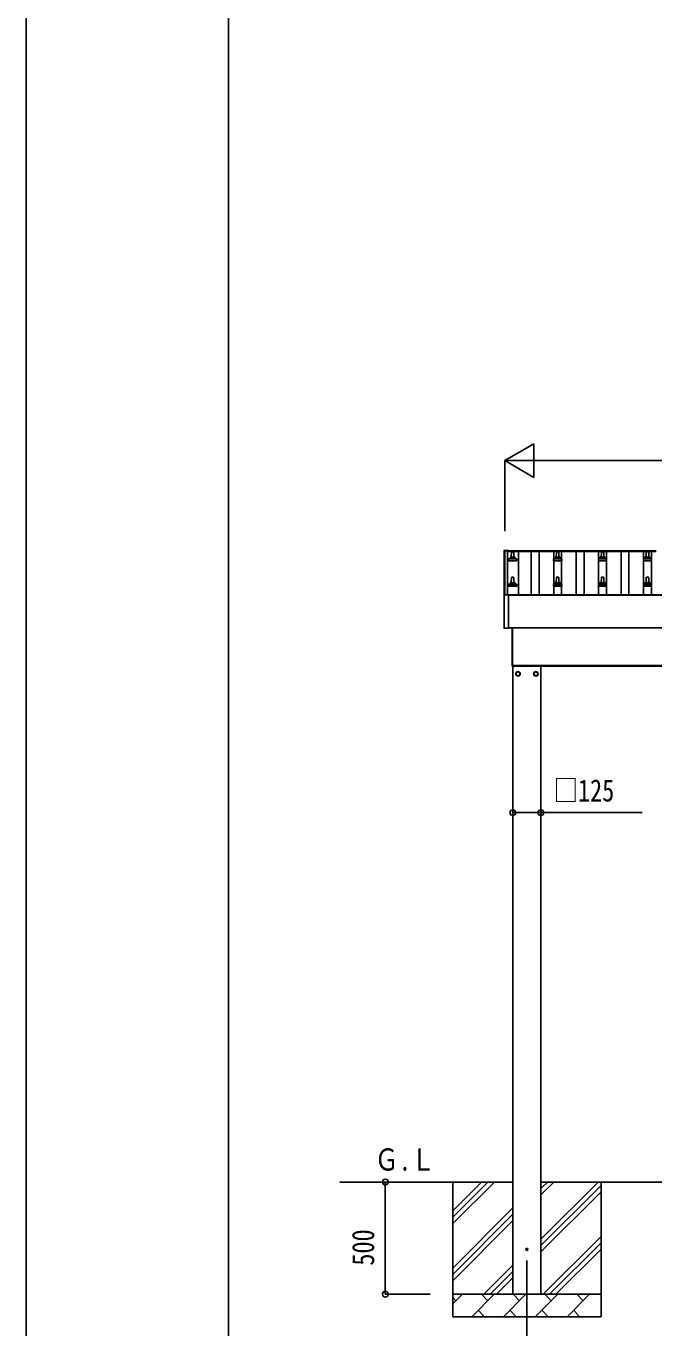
# Model space of a CAD drawing. Units: millimetres, scale not verified. Extents: x -12615 to 12615, y -8910 to 8910.
# Drawn here: x -12615 to -9821, y -5632 to 166 of the extents above; entities that cross this region are included whole.
import ezdxf
from ezdxf.enums import TextEntityAlignment as Align

# ---------------------------------------------------------------- set-up
doc = ezdxf.new("R2010")
doc.units = ezdxf.units.MM
doc.header["$LTSCALE"] = 40
for name, color, linetype in [('0-3_YKK_12', 2, 'Continuous'), ('0-4_YKK_13', 4, 'Continuous'), ('0-5_YKK_A1', 4, 'Continuous'), ('0-6_YKK_D', 6, 'Continuous'), ('0-7_YKK_ZWAK', 7, 'Continuous')]:
    doc.layers.add(name, color=color, linetype=linetype)
doc.styles.add('ＭＳ ゴシック', font='')
doc.styles.get('ＭＳ ゴシック').set_extended_font_data('MS Gothic')

msp = doc.modelspace()

# ---------------------------------------------------------------- linework, layer by layer
at = {"layer": '0-3_YKK_12'}
msp.add_line((-10386.5, -5332.18), (-10386.5, -5832.18), dxfattribs=at)
at = {"layer": '0-4_YKK_13'}
for p, q in [((-10488.31, -2169.79), (-10488.31, -2170.39)), ((-10488.31, -2170.39), (-10488.31, -2367.66)), ((-10487.31, -2169.28), (-10469.31, -2169.28)), ((-10468.31, -2170.57), (-10468.31, -2169.79)), ((-10468.31, -2170.46), (-10468.31, -2170.39)), ((-10460, -2204.34), (-10460, -2200.12)), ((-10459, -2200.12), (-10441, -2200.12)), ((-10456, -2200.12), (-10455.28, -2176.6)), ((-10454.28, -2175.62), (-10445.73, -2175.62)), ((-10444.73, -2176.6), (-10444, -2200.12)), ((-10440, -2204.34), (-10440, -2200.12)), ((-10260, -2204.34), (-10260, -2200.12)), ((-10259, -2200.12), (-10241, -2200.12)), ((-10256, -2200.12), (-10255.28, -2176.6)), ((-10254.28, -2175.62), (-10245.73, -2175.62)), ((-10244.73, -2176.6), (-10244, -2200.12)), ((-10240, -2204.34), (-10240, -2200.12)), ((-10060, -2204.34), (-10060, -2200.12)), ((-10059, -2200.12), (-10041, -2200.12)), ((-10056, -2200.12), (-10055.28, -2176.6)), ((-10054.28, -2175.62), (-10045.73, -2175.62)), ((-10044.73, -2176.6), (-10044, -2200.12)), ((-10040, -2204.34), (-10040, -2200.12)), ((-9860, -2204.34), (-9860, -2200.12)), ((-9859, -2200.12), (-9841, -2200.12)), ((-9856, -2200.12), (-9855.28, -2176.6)), ((-9854.28, -2175.62), (-9845.73, -2175.62)), ((-9844.73, -2176.6), (-9844, -2200.12)), ((-9840, -2204.34), (-9840, -2200.12)), ((-10468.25, -2215.62), (-10468.25, -2207.91)), ((-10431.75, -2215.62), (-10468.25, -2215.62)), ((-10467.87, -2207.12), (-10432.13, -2207.12)), ((-10467.49, -2206.94), (-10460.77, -2205.31)), ((-10460.38, -2205.12), (-10439.62, -2205.12)), ((-10432.52, -2206.94), (-10439.24, -2205.31)), ((-10431.75, -2215.62), (-10431.75, -2207.91)), ((-10268.25, -2215.62), (-10268.25, -2207.91)), ((-10231.75, -2215.62), (-10268.25, -2215.62)), ((-10267.87, -2207.12), (-10232.13, -2207.12)), ((-10267.49, -2206.94), (-10260.77, -2205.31)), ((-10260.38, -2205.12), (-10239.62, -2205.12)), ((-10232.52, -2206.94), (-10239.24, -2205.31)), ((-10231.75, -2215.62), (-10231.75, -2207.91)), ((-10068.25, -2215.62), (-10068.25, -2207.91)), ((-10031.75, -2215.62), (-10068.25, -2215.62)), ((-10067.87, -2207.12), (-10032.13, -2207.12)), ((-10067.49, -2206.94), (-10060.77, -2205.31)), ((-10060.38, -2205.12), (-10039.62, -2205.12)), ((-10032.52, -2206.94), (-10039.24, -2205.31)), ((-10031.75, -2215.62), (-10031.75, -2207.91)), ((-9868.25, -2215.62), (-9868.25, -2207.91)), ((-9831.75, -2215.62), (-9868.25, -2215.62)), ((-9867.87, -2207.12), (-9832.13, -2207.12)), ((-9867.49, -2206.94), (-9860.77, -2205.31)), ((-9860.38, -2205.12), (-9839.62, -2205.12)), ((-9832.52, -2206.94), (-9839.24, -2205.31)), ((-9831.75, -2215.62), (-9831.75, -2207.91)), ((-10467.49, -2320.27), (-10460.77, -2318.64)), ((-10460.38, -2318.46), (-10439.62, -2318.46)), ((-10460, -2317.67), (-10460, -2313.46)), ((-10459, -2313.46), (-10441, -2313.46)), ((-10456, -2313.46), (-10455.28, -2289.93)), ((-10454.28, -2288.96), (-10445.73, -2288.96)), ((-10444.73, -2289.93), (-10444, -2313.46)), ((-10440, -2317.67), (-10440, -2313.46)), ((-10432.52, -2320.27), (-10439.24, -2318.64)), ((-10267.49, -2320.27), (-10260.77, -2318.64)), ((-10260.38, -2318.46), (-10239.62, -2318.46)), ((-10260, -2317.67), (-10260, -2313.46)), ((-10259, -2313.46), (-10241, -2313.46)), ((-10256, -2313.46), (-10255.28, -2289.93)), ((-10254.28, -2288.96), (-10245.73, -2288.96)), ((-10244.73, -2289.93), (-10244, -2313.46)), ((-10240, -2317.67), (-10240, -2313.46)), ((-10232.52, -2320.27), (-10239.24, -2318.64)), ((-10067.49, -2320.27), (-10060.77, -2318.64)), ((-10060.38, -2318.46), (-10039.62, -2318.46)), ((-10060, -2317.67), (-10060, -2313.46)), ((-10059, -2313.46), (-10041, -2313.46)), ((-10056, -2313.46), (-10055.28, -2289.93)), ((-10054.28, -2288.96), (-10045.73, -2288.96)), ((-10044.73, -2289.93), (-10044, -2313.46)), ((-10040, -2317.67), (-10040, -2313.46)), ((-10032.52, -2320.27), (-10039.24, -2318.64)), ((-9867.49, -2320.27), (-9860.77, -2318.64)), ((-9860.38, -2318.46), (-9839.62, -2318.46)), ((-9860, -2317.67), (-9860, -2313.46)), ((-9859, -2313.46), (-9841, -2313.46)), ((-9856, -2313.46), (-9855.28, -2289.93)), ((-9854.28, -2288.96), (-9845.73, -2288.96)), ((-9844.73, -2289.93), (-9844, -2313.46)), ((-9840, -2317.67), (-9840, -2313.46)), ((-9832.52, -2320.27), (-9839.24, -2318.64)), ((-10488.31, -2367.67), (-10488.31, -2515.67)), ((-10487.31, -2367.17), (-10487.81, -2367.17)), ((-10469.31, -2367.17), (-10487.31, -2367.17)), ((-10468.81, -2367.17), (-10469.31, -2367.17)), ((-10468.31, -2515.67), (-10468.31, -2367.67)), ((-10468.25, -2328.96), (-10468.25, -2321.24)), ((-10431.75, -2328.96), (-10468.25, -2328.96)), ((-10467.87, -2320.46), (-10432.13, -2320.46)), ((-10431.75, -2328.96), (-10431.75, -2321.24)), ((-10268.25, -2328.96), (-10268.25, -2321.24)), ((-10231.75, -2328.96), (-10268.25, -2328.96)), ((-10267.87, -2320.46), (-10232.13, -2320.46)), ((-10231.75, -2328.96), (-10231.75, -2321.24)), ((-10068.25, -2328.96), (-10068.25, -2321.24)), ((-10031.75, -2328.96), (-10068.25, -2328.96)), ((-10067.87, -2320.46), (-10032.13, -2320.46)), ((-10031.75, -2328.96), (-10031.75, -2321.24)), ((-9868.25, -2328.96), (-9868.25, -2321.24)), ((-9831.75, -2328.96), (-9868.25, -2328.96)), ((-9867.87, -2320.46), (-9832.13, -2320.46)), ((-9831.75, -2328.96), (-9831.75, -2321.24)), ((-10487.81, -2516.17), (-10468.81, -2516.17)), ((-10452, -2513.55), (-10452, -2685.18)), ((-10452, -2685.18), (-10452, -2513.55)), ((-10450, -2685.18), (-10450, -2513.55)), ((-10450, -2513.55), (-10450, -2685.18)), ((-10450, -2685.18), (-10452, -2685.18)), ((-10450, -2685.18), (-10452, -2685.18)), ((-10417.91, -2718.93), (-10418.01, -2718.93)), ((-10417.91, -2719.43), (-10418.01, -2719.43)), ((-10355.1, -2718.93), (-10355, -2718.93)), ((-10355.1, -2719.43), (-10355, -2719.43))]:
    msp.add_line(p, q, dxfattribs=at)
for points in [[(-10488.31, -2169.79), (-10488.27, -2169.6), (-10488.19, -2169.48), (-10488.11, -2169.39), (-10488.02, -2169.34), (-10487.94, -2169.31), (-10487.89, -2169.3), (-10487.85, -2169.29), (-10487.81, -2169.29), (-10487.62, -2169.28), (-10487.44, -2169.28), (-10487.31, -2169.28)], [(-10469.31, -2169.28), (-10469.11, -2169.28), (-10468.94, -2169.28), (-10468.8, -2169.29), (-10468.73, -2169.3), (-10468.68, -2169.31), (-10468.58, -2169.35), (-10468.45, -2169.44), (-10468.36, -2169.57), (-10468.35, -2169.59)]]:
    msp.add_lwpolyline(points, dxfattribs=at)
for points in [[(-10426.5, -2709.37), (-10435, -2714.28), (-10435, -2724.09), (-10426.5, -2729), (-10418, -2724.09), (-10418, -2714.28)], [(-10346.5, -2709.37), (-10338, -2714.28), (-10338, -2724.09), (-10346.5, -2729), (-10355, -2724.09), (-10355, -2714.28)]]:
    msp.add_lwpolyline(points, close=True, dxfattribs=at)
for centre, radius in [((-10426.5, -2719.18), 10), ((-10426.5, -2719.18), 8.5), ((-10346.5, -2719.18), 10), ((-10346.5, -2719.18), 8.5), ((-10386.5, -5282.18), 4.5)]:
    msp.add_circle(centre, radius, dxfattribs=at)
for centre, radius, start, end in [((-10468.81, -2169.79), 0.499, 0.00068, 23.5008), ((-10455.92, -2200.76), 4.13, 90, 171.17633), ((-10459, -2201.12), 1, 90, 180), ((-10454.28, -2176.62), 1, 90, 178.60509), ((-10446.67, -2200.12), 4.83, 133.60282, 180), ((-10453.34, -2200.12), 4.83, 0, 46.39718), ((-10445.73, -2176.62), 1, 1.39491, 90), ((-10444.09, -2200.76), 4.13, 8.82367, 90), ((-10441, -2201.12), 1, 0, 90), ((-10255.92, -2200.76), 4.13, 90, 171.17633), ((-10259, -2201.12), 1, 90, 180), ((-10254.28, -2176.62), 1, 90, 178.60509), ((-10246.67, -2200.12), 4.83, 133.60282, 180), ((-10253.34, -2200.12), 4.83, 0, 46.39718), ((-10245.73, -2176.62), 1, 1.39491, 90), ((-10244.09, -2200.76), 4.13, 8.82367, 90), ((-10241, -2201.12), 1, 0, 90), ((-10055.92, -2200.76), 4.13, 90, 171.17633), ((-10059, -2201.12), 1, 90, 180), ((-10054.28, -2176.62), 1, 90, 178.60509), ((-10046.67, -2200.12), 4.83, 133.60282, 180), ((-10053.34, -2200.12), 4.83, 0, 46.39718), ((-10045.73, -2176.62), 1, 1.39491, 90), ((-10044.09, -2200.76), 4.13, 8.82367, 90), ((-10041, -2201.12), 1, 0, 90), ((-9855.92, -2200.76), 4.13, 90, 171.17633), ((-9859, -2201.12), 1, 90, 180), ((-9854.28, -2176.62), 1, 90, 178.60509), ((-9846.67, -2200.12), 4.83, 133.60282, 180), ((-9853.34, -2200.12), 4.83, 0, 46.39718), ((-9845.73, -2176.62), 1, 1.39491, 90), ((-9844.09, -2200.76), 4.13, 8.82367, 90), ((-9841, -2201.12), 1, 0, 90), ((-10467.25, -2207.91), 1, 103.62699, 180), ((-10461, -2204.34), 1, 283.62699, 0), ((-10439, -2204.34), 1, 180, 256.37301), ((-10432.75, -2207.91), 1, 0, 76.37301), ((-10267.25, -2207.91), 1, 103.62699, 180), ((-10261, -2204.34), 1, 283.62699, 0), ((-10239, -2204.34), 1, 180, 256.37301), ((-10232.75, -2207.91), 1, 0, 76.37301), ((-10067.25, -2207.91), 1, 103.62699, 180), ((-10061, -2204.34), 1, 283.62699, 0), ((-10039, -2204.34), 1, 180, 256.37301), ((-10032.75, -2207.91), 1, 0, 76.37301), ((-9867.25, -2207.91), 1, 103.62699, 180), ((-9861, -2204.34), 1, 283.62699, 0), ((-9839, -2204.34), 1, 180, 256.37301), ((-9832.75, -2207.91), 1, 0, 76.37301), ((-10461, -2317.67), 1, 283.62699, 0), ((-10455.92, -2314.09), 4.13, 90, 171.17633), ((-10459, -2314.46), 1, 90, 180), ((-10454.28, -2289.96), 1, 90, 178.60509), ((-10446.67, -2313.46), 4.83, 133.60282, 180), ((-10453.34, -2313.46), 4.83, 0, 46.39718), ((-10445.73, -2289.96), 1, 1.39491, 90), ((-10444.09, -2314.09), 4.13, 8.82367, 90), ((-10441, -2314.46), 1, 0, 90), ((-10439, -2317.67), 1, 180, 256.37301), ((-10261, -2317.67), 1, 283.62699, 0), ((-10255.92, -2314.09), 4.13, 90, 171.17633), ((-10259, -2314.46), 1, 90, 180), ((-10254.28, -2289.96), 1, 90, 178.60509), ((-10246.67, -2313.46), 4.83, 133.60282, 180), ((-10253.34, -2313.46), 4.83, 0, 46.39718), ((-10245.73, -2289.96), 1, 1.39491, 90), ((-10244.09, -2314.09), 4.13, 8.82367, 90), ((-10241, -2314.46), 1, 0, 90), ((-10239, -2317.67), 1, 180, 256.37301), ((-10061, -2317.67), 1, 283.62699, 0), ((-10055.92, -2314.09), 4.13, 90, 171.17633), ((-10059, -2314.46), 1, 90, 180), ((-10054.28, -2289.96), 1, 90, 178.60509), ((-10046.67, -2313.46), 4.83, 133.60282, 180), ((-10053.34, -2313.46), 4.83, 0, 46.39718), ((-10045.73, -2289.96), 1, 1.39491, 90), ((-10044.09, -2314.09), 4.13, 8.82367, 90), ((-10041, -2314.46), 1, 0, 90), ((-10039, -2317.67), 1, 180, 256.37301), ((-9861, -2317.67), 1, 283.62699, 0), ((-9855.92, -2314.09), 4.13, 90, 171.17633), ((-9859, -2314.46), 1, 90, 180), ((-9854.28, -2289.96), 1, 90, 178.60509), ((-9846.67, -2313.46), 4.83, 133.60282, 180), ((-9853.34, -2313.46), 4.83, 0, 46.39718), ((-9845.73, -2289.96), 1, 1.39491, 90), ((-9844.09, -2314.09), 4.13, 8.82367, 90), ((-9841, -2314.46), 1, 0, 90), ((-9839, -2317.67), 1, 180, 256.37301), ((-10487.81, -2367.67), 0.5, 90, 180), ((-10468.81, -2367.67), 0.5, 0, 90), ((-10467.25, -2321.24), 1, 103.62699, 180), ((-10432.75, -2321.24), 1, 0, 76.37301), ((-10267.25, -2321.24), 1, 103.62699, 180), ((-10232.75, -2321.24), 1, 0, 76.37301), ((-10067.25, -2321.24), 1, 103.62699, 180), ((-10032.75, -2321.24), 1, 0, 76.37301), ((-9867.25, -2321.24), 1, 103.62699, 180), ((-9832.75, -2321.24), 1, 0, 76.37301), ((-10487.81, -2515.67), 0.5, 180, 270), ((-10468.81, -2515.67), 0.5, 270, 0), ((-10426.5, -2719.18), 8.6, 171.25399, 188.74601), ((-10426.5, -2719.18), 8.6, 111.25399, 128.74601), ((-10426.5, -2719.18), 8.6, 51.25399, 68.74601), ((-10426.5, -2719.18), 8.6, 1.66581, 8.74601), ((-10426.5, -2719.18), 8.6, 351.25399, 358.33419), ((-10346.5, -2719.18), 8.6, 171.25399, 178.33419), ((-10346.5, -2719.18), 8.6, 181.66581, 188.74601), ((-10346.5, -2719.18), 8.6, 111.25399, 128.74601), ((-10346.5, -2719.18), 8.6, 51.25399, 68.74601), ((-10346.5, -2719.18), 8.6, 351.25399, 8.74601), ((-10426.5, -2719.18), 8.6, 231.25399, 248.74601), ((-10426.5, -2719.18), 8.6, 291.25399, 308.74601), ((-10346.5, -2719.18), 8.6, 231.25399, 248.74601), ((-10346.5, -2719.18), 8.6, 291.25399, 308.74601)]:
    msp.add_arc(centre, radius, start, end, dxfattribs=at)
at = {"layer": '0-5_YKK_A1'}
for p, q in [((-10485, -2171.42), (-10473, -2171.42)), ((-10485, -2367.17), (-10485, -2171.42)), ((-10473, -2170.65), (-9811, -2170.65)), ((-10473, -2170.65), (-10473, -2174.24)), ((-10473, -2171.42), (-10473, -2367.17)), ((-10473, -2174.24), (-9811, -2174.24)), ((-10423.5, -2174.24), (-10423.5, -2367.11)), ((-10367.5, -2367.11), (-10367.5, -2174.24)), ((-10332.5, -2367.11), (-10332.5, -2174.24)), ((-10267.5, -2367.11), (-10267.5, -2174.24)), ((-10232.5, -2367.11), (-10232.5, -2174.24)), ((-10167.5, -2367.11), (-10167.5, -2174.24)), ((-10132.5, -2367.11), (-10132.5, -2174.24)), ((-10067.5, -2367.11), (-10067.5, -2174.24)), ((-10032.5, -2367.11), (-10032.5, -2174.24)), ((-9967.5, -2367.11), (-9967.5, -2174.24)), ((-9932.5, -2367.11), (-9932.5, -2174.24)), ((-9867.5, -2367.11), (-9867.5, -2174.24)), ((-9832.5, -2367.11), (-9832.5, -2174.24)), ((-10473, -2367.11), (-5627, -2367.11)), ((-10468.31, -2368.67), (-5631.7, -2368.67)), ((-5616.55, -2513.55), (-10468.31, -2513.55)), ((-10450, -2682.18), (-5744.87, -2682.18)), ((-10450, -2685.18), (-5744.68, -2685.18)), ((-10449, -5482.18), (-10449, -2685.18)), ((-10324, -2685.18), (-10324, -5482.18)), ((-10449, -4982.18), (-11219, -4982.18)), ((-10716.5, -4982.18), (-10716.5, -5582.18)), ((-10716.5, -5167.23), (-10531.45, -4982.18)), ((-10716.5, -5138.95), (-10559.74, -4982.18)), ((-10716.5, -5110.67), (-10588.02, -4982.18)), ((-10324, -5237.28), (-10068.9, -4982.18)), ((-10324, -5039.29), (-10266.89, -4982.18)), ((-10324, -5011.01), (-10295.18, -4982.18)), ((-5776, -4982.18), (-10324, -4982.18)), ((-10056.5, -4982.18), (-10056.5, -5582.18)), ((-10324, -5265.57), (-10056.5, -4998.07)), ((-10324, -5293.85), (-10056.5, -5026.35)), ((-10716.5, -5365.22), (-10449, -5097.72)), ((-10716.5, -5393.51), (-10449, -5126.01)), ((-10716.5, -5421.79), (-10449, -5154.29)), ((-10314.35, -5482.18), (-10056.5, -5224.34)), ((-10286.06, -5482.18), (-10056.5, -5252.62)), ((-10257.78, -5482.18), (-10056.5, -5280.91)), ((-10578.9, -5482.18), (-10449, -5352.28)), ((-10550.62, -5482.18), (-10449, -5380.57)), ((-10522.33, -5482.18), (-10449, -5408.85)), ((-10716.5, -5482.18), (-10056.5, -5482.18)), ((-10716.5, -5525.08), (-10673.61, -5482.18)), ((-10702.16, -5510.74), (-10716.5, -5496.4)), ((-10632.19, -5582.18), (-10532.19, -5482.18)), ((-10560.74, -5510.74), (-10589.29, -5482.18)), ((-10490.77, -5582.18), (-10390.77, -5482.18)), ((-10419.32, -5510.74), (-10447.87, -5482.18)), ((-10349.35, -5582.18), (-10249.35, -5482.18)), ((-10277.9, -5510.74), (-10306.45, -5482.18)), ((-10207.92, -5582.18), (-10107.92, -5482.18)), ((-10136.48, -5510.74), (-10165.03, -5482.18)), ((-10059.79, -5482.18), (-10056.5, -5478.9)), ((-10603.63, -5553.63), (-10575.08, -5582.18)), ((-10462.21, -5553.63), (-10433.66, -5582.18)), ((-10320.79, -5553.63), (-10292.24, -5582.18)), ((-10179.37, -5553.63), (-10150.82, -5582.18)), ((-10056.5, -5582.18), (-10716.5, -5582.18))]:
    msp.add_line(p, q, dxfattribs=at)
at = {"layer": '0-6_YKK_D'}
for p, q in [((-10485, -1769.07), (-10355.1, -1694.07)), ((-10355.1, -1844.07), (-10355.1, -1694.07)), ((-10485, -2083.18), (-10485, -1768.07)), ((-10485, -1769.07), (-10355.1, -1844.07)), ((-10485, -1769.07), (-10225.19, -1769.07)), ((-10335, -1769.07), (-5765, -1769.07)), ((-10817.5, -4982.18), (-11017.5, -4982.18)), ((-11016.5, -4982.18), (-11016.5, -5482.18)), ((-10817.5, -5482.18), (-11017.5, -5482.18))]:
    msp.add_line(p, q, dxfattribs=at)
msp.add_lwpolyline([(-10449, -3337.18), (-10324, -3337.18), (-9873, -3337.18)], dxfattribs=at)
for centre in [(-10449, -3337.18), (-10324, -3337.18), (-11016.5, -4982.18), (-11016.5, -5482.18)]:
    msp.add_circle(centre, 12.75, dxfattribs=at)
at = {"layer": '0-7_YKK_ZWAK'}
msp.add_line((-11714.94, -7575), (-11714.94, 8325), dxfattribs=at)
msp.add_lwpolyline([(-12615, -8910), (12615, -8910), (12615, 8910), (-12615, 8910)], close=True, dxfattribs=at)

# ---------------------------------------------------------------- texts
at = {"layer": '0-5_YKK_A1', "style": 'ＭＳ ゴシック', "width": 0.8}
msp.add_text('Ｇ.Ｌ', height=98.97, dxfattribs=at).set_placement((-11064.35, -4961.01), align=Align.BOTTOM_LEFT)
at = {"layer": '0-6_YKK_D', "style": 'ＭＳ ゴシック', "width": 0.8}
msp.add_text('□125', height=98.97, dxfattribs=at).set_placement((-10267.4, -3317.18), align=Align.BOTTOM_LEFT)
msp.add_text('500', height=98.97, rotation=90, dxfattribs=at).set_placement((-11036.5, -5354.58), align=Align.BOTTOM_LEFT)

doc.saveas('drawing.dxf')
